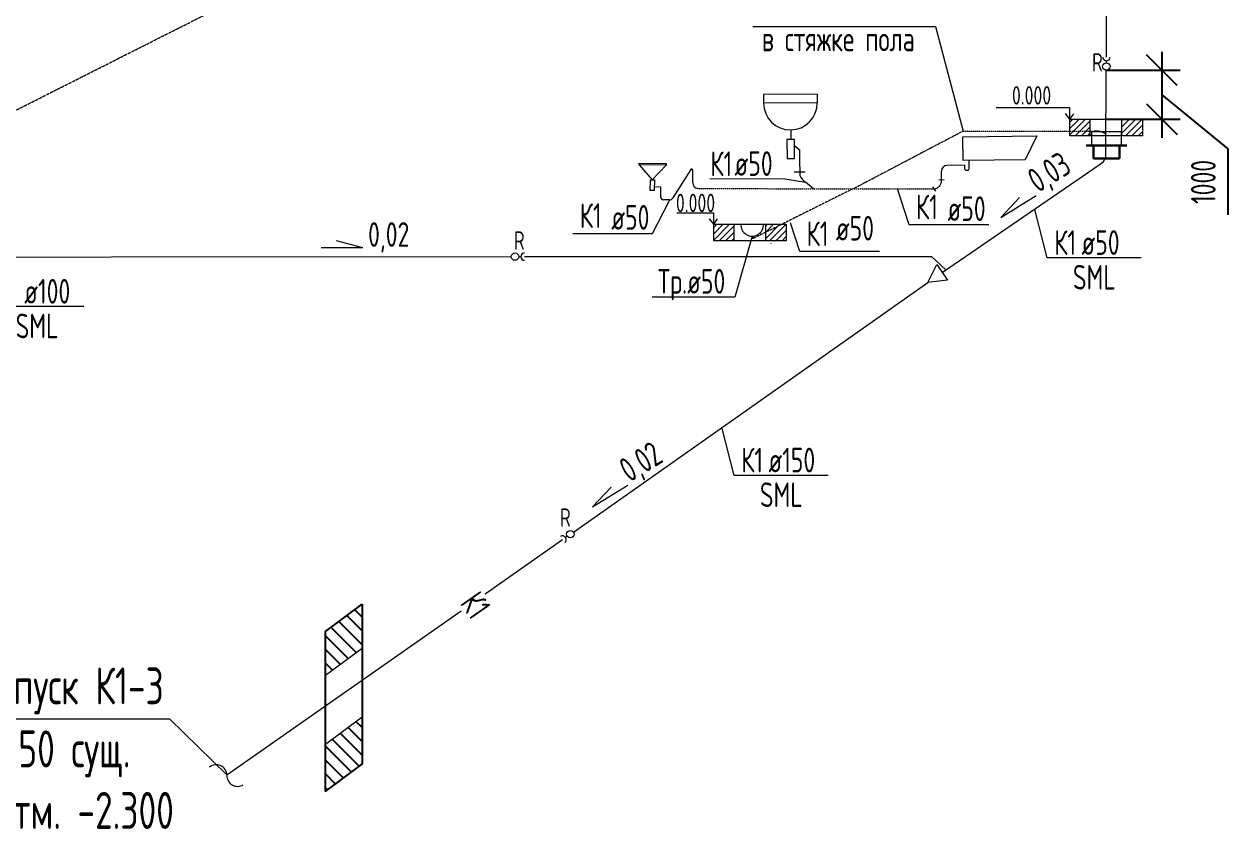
# Model space of a CAD drawing. Header units: millimetres. Extents: x -8689834 to 9419935, y -284943 to 166066.
# Drawn here: x -83228 to -73446, y -130957 to -124420 of the extents above; entities that cross this region are included whole.
import ezdxf

# ---------------------------------------------------------------- set-up
doc = ezdxf.new("R2010")
doc.units = ezdxf.units.MM
doc.header["$MEASUREMENT"] = 0
doc.linetypes.add('01_base$0$DASHED2', pattern=[0.375, 0.25, -0.125])
doc.layers.get('0').update_dxf_attribs({"color": 250, "lineweight": 9})
for name, color, linetype, lineweight in [('_ВК-Text К1', 7, 'Continuous', 30), ('_ВК-К1', 14, 'Continuous', 40), ('_ВК-К3', 30, 'Continuous', 40), ('_ВК-переход на SML', 3, 'Continuous', 30), ('_ВК-противопожарные муфты', 1, 'Continuous', 30), ('_Санпр', 7, 'Continuous', 30), ('_Сантехника', 7, 'Continuous', 30), ('ВК_канализация', 32, 'Continuous', 30), ('тх разм', 250, 'Continuous', 9)]:
    doc.layers.add(name, color=color, linetype=linetype, lineweight=lineweight)
doc.layers.add('PDF __Сантехника', color=7, linetype='Continuous')
doc.styles.add('ISOCPEUR', font='isocpeur.ttf', dxfattribs={"width": 0.7})
doc.styles.add('ГОСТ 2.304', font='isocpeur.ttf', dxfattribs={"width": 0.7})
doc.dimstyles.new('СПДС', dxfattribs={"dimscale": 100, "dimtxt": 2.5, "dimasz": 2.5, "dimexe": 1.5, "dimexo": 0, "dimgap": 1, "dimtad": 1, "dimdec": 0, "dimrnd": 1, "dimtxsty": 'ГОСТ 2.304', "dimblk": 'OBLIQUE', "dimcen": 2.5, "dimdle": 1.5, "dimadec": 0, "dimazin": 2, "dimtfac": 0.75, "dimtdec": 0, "dimtmove": 1, "dimatfit": 3, "dimfxl": 1, "dimtolj": 1, "dimarcsym": 1})

# ---------------------------------------------------------------- blocks, each defined once
blk = doc.blocks.new('_Oblique')
at = {"color": 0, "linetype": 'ByBlock', "lineweight": -2}
blk.add_line((-0.5, -0.5), (0.5, 0.5), dxfattribs=at)
blk = doc.blocks.new('*D2481')
at = {"layer": 'тх разм', "color": 0, "lineweight": -2, "ltscale": 100, "transparency": 16777216}
for p, q in [((-73982.6, -124644.4), (-73982.6, -125343.1)), ((-74431.4, -124794.4), (-73832.6, -124794.4)), ((-73982.6, -124993.7), (-73445.6, -125434.2)), ((-74433.2, -125193.1), (-73832.6, -125193.1)), ((-73445.6, -125434.2), (-73445.6, -125970.2))]:
    blk.add_line(p, q, dxfattribs=at)
at = {"layer": 'тх разм', "color": 0, "lineweight": -2, "ltscale": 100, "transparency": 16777216, "xscale": 250, "yscale": 250, "zscale": 250}
for p, rotation in [((-73982.6, -124794.4), 90), ((-73982.6, -125193.1), 270)]:
    blk.add_blockref('_Oblique', p, dxfattribs=dict(at, rotation=rotation))
at = {"layer": 'тх разм', "color": 0, "lineweight": 13, "ltscale": 100, "transparency": 16777216, "insert": (-73645.6, -125702.2), "char_height": 250, "attachment_point": 5, "rotation": 90, "style": 'ГОСТ 2.304'}
blk.add_mtext('\\A1;{\\H0.8x;1000}', dxfattribs=at)
blk = doc.blocks.new('Протв_муфта')
at = {"layer": '_ВК-противопожарные муфты', "ltscale": 200, "transparency": 33554687}
for p, q in [((-205635, 240869), (-206106, 240869)), ((-206021, 240719), (-206021, 240869)), ((-205721, 240869), (-205721, 240719)), ((-205721, 240719), (-206021, 240719))]:
    blk.add_line(p, q, dxfattribs=at)

msp = doc.modelspace()

# ---------------------------------------------------------------- hatches: boundary and pattern name
at = {"layer": '_ВК-К3', "lineweight": 13}
h = msp.add_hatch(dxfattribs=at)
h.set_pattern_fill('ANSI31', scale=11.388071, angle=180)
h.set_pattern_definition([(225, (-128309.837, -145559.677), (25.566948, -25.566948), [])])
h.paths.add_polyline_path([(-74731, -125327.3), (-74564.3, -125327.3), (-74564.3, -125191.7), (-74731, -125191.7)])
h.paths.add_polyline_path([(-74308.4, -125327.3), (-74141.1, -125327.3), (-74141.1, -125191.7), (-74308.4, -125191.7)])
h = msp.add_hatch(dxfattribs=at)
h.set_pattern_fill('ANSI31', scale=11.388071, angle=180)
h.set_pattern_definition([(225, (-131203.145, -146413.463), (25.566948, -25.566948), [])])
h.paths.add_polyline_path([(-77624.3, -126181.1), (-77457.6, -126181.1), (-77457.6, -126045.5), (-77624.3, -126045.5)])
h.paths.add_polyline_path([(-77201.7, -126181.1), (-77034.4, -126181.1), (-77034.4, -126045.5), (-77201.7, -126045.5)])
at = {"layer": '_ВК-К3', "lineweight": 25}
h = msp.add_hatch(dxfattribs=at)
h.set_pattern_fill('ANSI31', scale=25, angle=270)
h.set_pattern_definition([(315, (-36065.654, -248188.43), (56.1266, 56.1266), [])])
h.paths.add_polyline_path([(-80481.4, -130428.2), (-80481.4, -130047.6), (-80779, -130268.1), (-80779, -130649.8)])
h.paths.add_polyline_path([(-80481.4, -129488.3), (-80481.4, -129133.1), (-80779, -129354.8), (-80779, -129709.9)])

# ---------------------------------------------------------------- linework, layer by layer
at = {"color": 244, "ltscale": 500, "true_color": 0x991b1e}
for points in [[(-74433, -124687.7), (-74419.7, -119689)], [(-74436.6, -125497.5), (-74434.6, -124794.4)]]:
    msp.add_lwpolyline(points, dxfattribs=at)
at = {"color": 18, "linetype": '01_base$0$DASHED2', "true_color": 0x000000}
msp.add_lwpolyline([(-84647.9, -125802), (-81003.4, -123963.7)], dxfattribs=at)
at = {"color": 18, "ltscale": 500, "true_color": 0x000000, "elevation": 0}
msp.add_lwpolyline([(-77306.4, -124438.9), (-75822.4, -124438.9), (-75596.2, -125289)], dxfattribs=at)
at = {"color": 7, "ltscale": 500}
for points in [[(-74731, -125191.7), (-74731, -125101.2), (-75330, -125101.4)], [(-74731, -125191.7), (-74765.8, -125146.7)], [(-74731, -125191.7), (-74699, -125149.1)], [(-75388.4, -126050.3), (-76036.9, -126050.6), (-76131.5, -125758.6)], [(-77624.3, -126045.5), (-77624.3, -125955), (-77923.8, -125955.1)], [(-77624.3, -126045.5), (-77659.1, -126000.5)], [(-77624.3, -126045.5), (-77592.3, -126002.9)], [(-76277, -126267.3), (-76925.4, -126267.6), (-77000.9, -126034.7)], [(-80779, -129354.8), (-80481.4, -129133.1)], [(-80779, -129709.9), (-80481.4, -129488.3)], [(-80779, -130268.1), (-80481.4, -130046.4)], [(-80779, -130649.8), (-80481.4, -130428.2)], [(-80779, -130649.8), (-80481.4, -130428.2)]]:
    msp.add_lwpolyline(points, dxfattribs=at)
at = {"color": 244, "linetype": '01_base$0$DASHED2', "ltscale": 0.6, "true_color": 0x991b1e, "elevation": 0}
for points in [[(-75596.2, -125289), (-76431.1, -125727.8), (-76431.1, -125727.8), (-76431.1, -125727.8)], [(-75596, -125289.6), (-74517, -125288.5)], [(-77752, -125755.9), (-75831.6, -125759), (-75831.6, -125759)], [(-76431.1, -125727.8), (-77306.9, -126163.7)]]:
    msp.add_lwpolyline(points, dxfattribs=at)
at = {"color": 244, "ltscale": 500, "true_color": 0x991b1e, "elevation": 0}
for points in [[(-77810.8, -125599.9), (-77957.5, -125832.3)], [(-77795, -125710), (-77794.9, -125604.7)], [(-77979.4, -125847.1), (-78032.4, -125847)]]:
    msp.add_lwpolyline(points, dxfattribs=at)
at = {"color": 7, "ltscale": 500, "elevation": 0}
for points in [[(-77654.4, -125673.4), (-77045.7, -125676.2), (-76878.5, -125702.9)], [(-74151.3, -126319.4), (-74915.4, -126319.4), (-75015.8, -125926.9)], [(-82742.3, -126715.2), (-83506.4, -126715.2), (-83606.8, -126322.6)], [(-76694.8, -128086.1), (-77459, -128086.1), (-77559.4, -127693.5)]]:
    msp.add_lwpolyline(points, dxfattribs=at)
at = {"color": 18, "ltscale": 500, "true_color": 0x000000}
for points in [[(-78769, -126121.3), (-78120.6, -126121), (-77981.8, -125847.1)], [(-83739.2, -130064.6), (-82045.8, -130064.6), (-81579.6, -130519)]]:
    msp.add_lwpolyline(points, dxfattribs=at)
at = {"color": 18, "ltscale": 100, "true_color": 0x000000}
msp.add_lwpolyline([(-77311.5, -126142.6), (-77451.2, -126636.8), (-78124.5, -126636.8)], dxfattribs=at)
at = {"color": 244, "ltscale": 500, "true_color": 0x991b1e}
for centre, radius, start, end in [((-74514, -125409), 120.5, 49.20956, 98.68818), ((-74539.6, -125466.2), 107.7, 296.7976, 343.12072), ((-77803.9, -125605.8, 0), 9.13, 352.44757, 156.24857), ((-77747.7, -125708.8, 0), 47.3, 181.39637, 264.77956), ((-77980.6, -125821.8, 0), 25.4, 267.15577, 335.57521)]:
    msp.add_arc(centre, radius, start, end, dxfattribs=at)
at = {"color": 18, "ltscale": 500, "true_color": 0x000000}
for centre, start, end in [((-81665.7, -130522.4), 2.21733, 129.29001), ((-81493.6, -130525.9), 175.43682, 302.5095)]:
    msp.add_arc(centre, 86.2, start, end, dxfattribs=at)
at = {"layer": '_ВК-Text К1', "color": 7, "lineweight": 13, "ltscale": 100}
for p, q in [((-75290.3, -125990.6), (-75003.2, -125813.3)), ((-75290.3, -125990.6), (-75139.3, -125829.5)), ((-80475.2, -126237.9), (-80688.4, -126180.5)), ((-80475.2, -126237.9), (-80812.7, -126238.4)), ((-78608.3, -128342.5), (-78321.1, -128165.3)), ((-78608.3, -128342.5), (-78457.2, -128181.5))]:
    msp.add_line(p, q, dxfattribs=at)
at = {"layer": '_ВК-К1', "lineweight": 13}
for p, q in [((-76925.7, -125505, 0), (-76924.7, -125649.2, 0)), ((-76813.3, -125757.5, 0), (-76878.5, -125702.9, 0)), ((-75772, -125684.4, 0), (-75773, -125613.4, 0))]:
    msp.add_line(p, q, dxfattribs=at)
at = {"layer": '_ВК-К1', "lineweight": 13, "transparency": 33554687, "elevation": 0, "flags": 128}
msp.add_lwpolyline([(-76880.4, -125623.3), (-76969.3, -125624)], dxfattribs=at)
at = {"layer": '_ВК-К1', "lineweight": 13, "elevation": 0, "flags": 128}
for points in [[(-75751.1, -125685.2), (-75795.7, -125686.7)], [(-75818.8, -125777.3), (-75844.4, -125740.8)]]:
    msp.add_lwpolyline(points, dxfattribs=at)
at = {"layer": '_ВК-К1', "lineweight": 13}
msp.add_arc((-75728.9, -125612.8, 0), 44.1, 90.78171, 180.78171, dxfattribs=at)
at = {"layer": '_ВК-К1', "lineweight": 13, "ltscale": 100}
for centre, radius, start, end in [((-76808.7, -125596.1, 0), 127.5, 204.61731, 236.82466), ((-75844, -125688.8, 0), 72.2, 279.59816, 3.52252), ((-78023.5, -125812.6, 0), 35.5, 196.96323, 255.45157)]:
    msp.add_arc(centre, radius, start, end, dxfattribs=at)
at = {"layer": '_ВК-К3', "color": 7, "lineweight": 13}
for p, q in [((-74563.7, -125327.3), (-74563.7, -125191.7)), ((-74308.8, -125326.8), (-74308.4, -125191.2)), ((-77456.6, -126180.6), (-77457, -126045)), ((-77201.8, -126181.1), (-77201.8, -126045.5))]:
    msp.add_line(p, q, dxfattribs=at)
at = {"layer": '_ВК-К3', "color": 7, "lineweight": 25}
msp.add_line((-80481.4, -130428.2), (-80779, -130649.8), dxfattribs=at)
at = {"layer": '_ВК-К3', "color": 7, "lineweight": 13}
for points in [[(-74141.1, -125327.3), (-74731, -125327.3), (-74731, -125191.7), (-74141.1, -125191.7)], [(-77034.4, -126181.1), (-77624.3, -126181.1), (-77624.3, -126045.5), (-77034.4, -126045.5)]]:
    msp.add_lwpolyline(points, close=True, dxfattribs=at)
at = {"layer": '_ВК-К3', "color": 7, "lineweight": 25}
msp.add_lwpolyline([(-80481.4, -129133.1), (-80481.4, -130428.2), (-80779, -130649.8), (-80779, -129354.8)], close=True, dxfattribs=at)
at = {"layer": '_ВК-переход на SML', "lineweight": 13}
msp.add_lwpolyline([(-74311.2, -125294.3), (-74554.8, -125295.4), (-74554.3, -125406.8), (-74310.6, -125405.6)], close=True, dxfattribs=at)
at = {"layer": '_Санпр', "lineweight": 13}
for p, q in [((-76782.7, -124989, 0), (-77219, -124992.2, 0)), ((-77219, -124992.2, 0), (-77218.5, -125062.7, 0)), ((-76782.7, -124989, 0), (-76782.2, -125059.5, 0)), ((-76782.2, -125059.5, 0), (-77218.5, -125062.7, 0)), ((-76998.7, -125279.3, 0), (-76998.1, -125358.4, 0)), ((-76967.3, -125405.8, 0), (-76926.2, -125442.3, 0)), ((-76926.2, -125442.3, 0), (-76925.7, -125505, 0)), ((-78231, -125562, 0), (-78122.9, -125684.3, 0)), ((-78122.9, -125684.3, 0), (-78009.7, -125566.6, 0)), ((-78107.2, -125740.1, 0), (-78055.8, -125741.2, 0)), ((-78055.8, -125741.2, 0), (-78057.5, -125823, 0))]:
    msp.add_line(p, q, dxfattribs=at)
at = {"layer": '_Санпр', "lineweight": 13, "elevation": 0}
for points in [[(-76967.6, -125358.1), (-77028.6, -125358.6), (-77027.5, -125511.1), (-76966.5, -125510.7)], [(-78230.8, -125548.4), (-78009.4, -125553), (-78009.7, -125566.6), (-78231, -125562)], [(-78137.3, -125684), (-78106.1, -125684.7), (-78107.9, -125772.4), (-78139.1, -125771.7)]]:
    msp.add_lwpolyline(points, close=True, dxfattribs=at)
at = {"layer": '_Санпр', "lineweight": 13}
msp.add_arc((-77000.3, -125061.1, 0), 218.1, 180.41976, 0.41976, dxfattribs=at)
at = {"layer": '_Сантехника', "lineweight": 13, "elevation": 0}
msp.add_lwpolyline([(-75598.5, -125336.3), (-74999.1, -125328.1), (-75093.1, -125521.3), (-75595.9, -125528.2)], close=True, dxfattribs=at)
msp.add_lwpolyline([(-75552.2, -125527.6), (-75551.3, -125594.7, -1), (-75582.2, -125595.1), (-75582.6, -125566.7), (-75729.5, -125568.7)], format="xyb", dxfattribs=at)
at = {"layer": '_Сантехника', "lineweight": 13}
msp.add_arc((-77311.5, -126049.7), 93, 177.43263, 2.56737, dxfattribs=at)
at = {"layer": 'PDF __Сантехника', "color": 18, "lineweight": 13, "true_color": 0x000000}
msp.add_lwpolyline([(-77306.9, -126142.5), (-77306.9, -126163.7)], dxfattribs=at)
at = {"layer": 'ВК_канализация', "color": 244, "lineweight": 13, "ltscale": 500, "true_color": 0x991b1e}
for points in [[(-74433.3, -124734.5), (-74433.2, -124717.7)], [(-75767.6, -126436.8), (-74491.1, -125562.3), (-74491.1, -125562.3), (-74491.1, -125562.3)], [(-85771.2, -126313), (-79268.7, -126308.9)], [(-79208.7, -126308.9), (-79192, -126308.9)], [(-79162, -126308.9), (-75853.5, -126308.9)], [(-75853.5, -126308.9), (-75737.5, -126415.7)], [(-78764.5, -128545.9), (-75883.2, -126518)], [(-79480.4, -129049.2), (-78852, -128607)], [(-78813.7, -128580.2), (-78827.4, -128589.8)], [(-81579.6, -130519), (-79676.4, -129186.4)]]:
    msp.add_lwpolyline(points, dxfattribs=at)
at = {"layer": 'ВК_канализация', "color": 244, "lineweight": 13, "ltscale": 500, "true_color": 0x991b1e, "elevation": 0}
msp.add_lwpolyline([(-77159.6, -126201.8), (-77159.9, -126204.8)], dxfattribs=at)
at = {"layer": 'ВК_канализация', "color": 18, "lineweight": 13, "ltscale": 500, "true_color": 0x000000}
msp.add_lwpolyline([(-75725, -126500.9), (-75883.5, -126518), (-75810.2, -126372.7), (-75725, -126500.9)], dxfattribs=at)
at = {"layer": 'ВК_канализация', "color": 244, "lineweight": 13, "ltscale": 500, "true_color": 0x991b1e}
for centre in [(-74433.5, -124764.5), (-79238.7, -126308.9), (-78789.1, -128563)]:
    msp.add_circle(centre, 30, dxfattribs=at)
for centre, start, end in [((-74433, -124687.7), 179.67036, 359.67036), ((-79162, -126308.9), 90, 270), ((-78852, -128607), 305, 125)]:
    msp.add_arc(centre, 30, start, end, dxfattribs=at)

# ---------------------------------------------------------------- block references
at = {"layer": '_ВК-К1', "lineweight": 13, "xscale": -0.7, "yscale": 0.7, "zscale": 0.7, "rotation": 0.2687430057207063}
msp.add_blockref('Протв_муфта', (-217749.4, -294688.7), dxfattribs=at)

# ---------------------------------------------------------------- texts
at = {"layer": 'ВК_канализация', "color": 18, "ltscale": 100, "true_color": 0x000000, "attachment_point": 4, "style": 'ISOCPEUR'}
for s, insert, char_height, width in [('в стяжке пола', (-77233, -124540.4, 0), 200, 5891.51), ('К1', (-78712.7, -125976.1, 0), 200, 5891.51), ('\\pxi-1,l1,t1,5;ø50', (-78456.3, -125990), 200, 7500), ('К1', (-75980.5, -125905.5, 0), 200, 5891.51), ('\\pxi-1,l1,t1,5;ø50', (-75724.1, -125919.3), 200, 7500), ('\\pxi-1,l1,t1,5;ø50', (-76631.4, -126078.1), 200, 7500), ('0,02', (-80432.7, -126152.6), 200, 5891.51), ('К1', (-76869.1, -126122.4, 0), 200, 5891.51), ('К1', (-74856.7, -126195.1, 0), 200, 5891.51), ('\\pxi-1,l1,t1,5;ø50', (-74635.6, -126194.7, 0), 200, 7500), ('SML', (-74705.2, -126476.2), 200, 5891.51), ('\\pxi-1,l1,t1,5;Тр.ø50', (-78077.9, -126536.8), 200, 5891.51), ('\\pxi-1,l1,t1,5;ø100', (-83226.6, -126590.5, 0), 200, 7500), ('SML', (-83296.2, -126871.9), 200, 5891.51), ('К1', (-77400.3, -127961.8, 0), 200, 5891.51), ('\\pxi-1,l1,t1,5;ø150', (-77179.2, -127961.4, 0), 200, 7500), ('SML', (-77248.8, -128242.8), 200, 5891.51), ('Выпуск К1-3', (-83691, -129836.3), 300, 5891.51)]:
    msp.add_mtext(s, dxfattribs=dict(at, insert=insert, char_height=char_height, width=width))
at = {"layer": 'ВК_канализация', "color": 7, "ltscale": 100, "char_height": 150, "width": 7500, "attachment_point": 4, "rotation": 0.04194, "style": 'ISOCPEUR'}
for insert in [(-74549.3, -124730.8), (-79247, -126177.9), (-78872.7, -128428.4)]:
    msp.add_mtext('\\pxi-1,l1,t1,5;R', dxfattribs=dict(at, insert=insert))
at = {"layer": 'ВК_канализация', "color": 18, "ltscale": 100, "true_color": 0x000000, "style": 'ISOCPEUR'}
for s, insert, char_height, width, attachment_point, rotation in [('\\pxi-1,l1,t1,5;0.000', (-75200.6, -124998.9), 150, 7500, 4, 0.04194), ('К1', (-77473.8, -125555.1, 0), 200, 5891.51, 6, 359.73302), ('\\pxi-1,l1,t1,5;ø50', (-77145.3, -125553.5, 0), 200, 7500, 6, 359.73302), ('0,03', (-75030.8, -125729.6), 200, 5891.51, 4, 31.65474), ('\\pxi-1,l1,t1,5;0.000', (-77931.2, -125872.8), 150, 7500, 4, 0.04194), ('0,02', (-78348.7, -128081.6), 200, 5891.51, 4, 31.65474), ('К1', (-79610.1, -129067.8), 200, 5891.51, 4, 305)]:
    msp.add_mtext(s, dxfattribs=dict(at, insert=insert, char_height=char_height, width=width, attachment_point=attachment_point, rotation=rotation))
at = {"layer": 'ВК_канализация', "color": 18, "lineweight": 13, "ltscale": 100, "true_color": 0x000000, "insert": (-83948.1, -130557.4), "char_height": 300, "width": 1985.55, "attachment_point": 4, "style": 'ISOCPEUR'}
msp.add_mtext('\\pxi-1,l1,qc,t1,5;ø150 сущ.\\Pна отм. -2.300', dxfattribs=at)

# ---------------------------------------------------------------- dimensions: what is measured, and where the dimension line sits
at = {"layer": 'тх разм', "color": 7, "lineweight": 13, "ltscale": 100}
dim = msp.add_linear_dim(base=(-73982.6, -125193.1), p1=(-74431.4, -124794.4), p2=(-74433.2, -125193.1), angle=90, text='{\\H0.8x;1000}', dimstyle='СПДС', dxfattribs=at)
dim.commit()
dim.dimension.update_dxf_attribs({"geometry": '*D2481', "text_midpoint": (-73445.6, -125534.2), "dimtype": 160})

doc.saveas('drawing.dxf')
